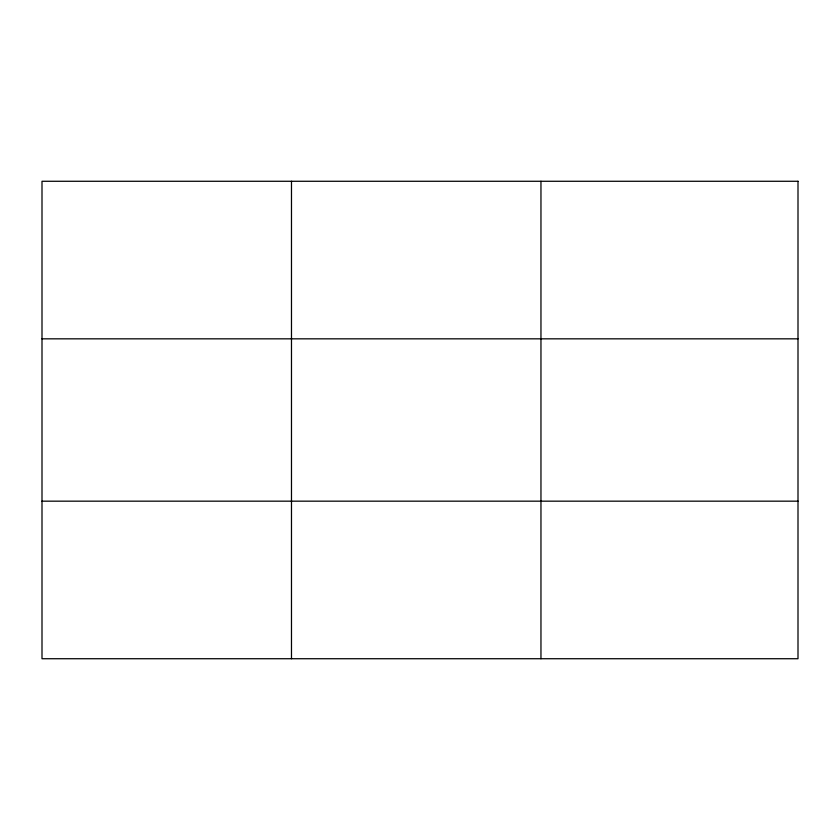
<?xml version="1.0" encoding="UTF-8"?>
<svg xmlns="http://www.w3.org/2000/svg" width="840" height="840" viewBox="0 0 840 840"><rect width="100%" height="100%" fill="white"/><g stroke="black" fill="none" stroke-linecap="round" stroke-linejoin="round"><path stroke-width="1.26" d="M291.48 658.728L291.48 181.272M540.96 658.728L540.96 181.272M42 338.835L798 338.835M42 501.165L798 501.165M798 181.272L798 658.728L42 658.728L42 181.272L798 181.272"/></g></svg>
